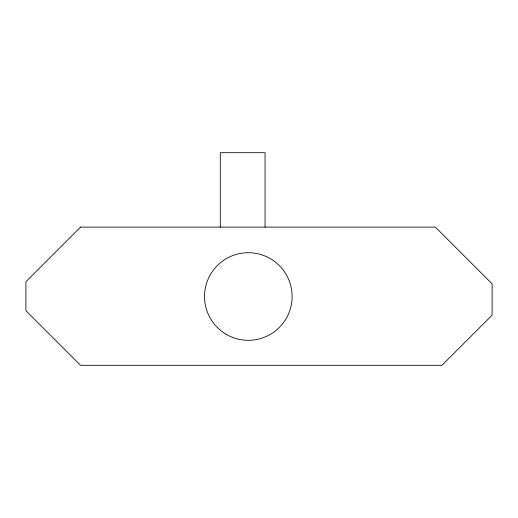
<?xml version="1.0" encoding="UTF-8"?>
<svg xmlns="http://www.w3.org/2000/svg" width="518" height="518" viewBox="0 0 518 518"><rect width="100%" height="100%" fill="white"/><g stroke="black" fill="none" stroke-linecap="round" stroke-linejoin="round"><path stroke-width="0.78" d="M265.067 227.104L265.067 152.693L220.299 152.693L220.299 227.104M80.568 227.104L25.9 281.766L25.9 310.645L80.568 365.307L441.977 365.307L492.1 315.184L492.1 283.838L435.36 227.104L80.568 227.104M226.418 334.44A43.797 43.797 0 0 0 292.12 296.51A43.797 43.797 0 0 0 226.418 258.586A43.797 43.797 0 0 0 226.418 334.44"/></g></svg>
